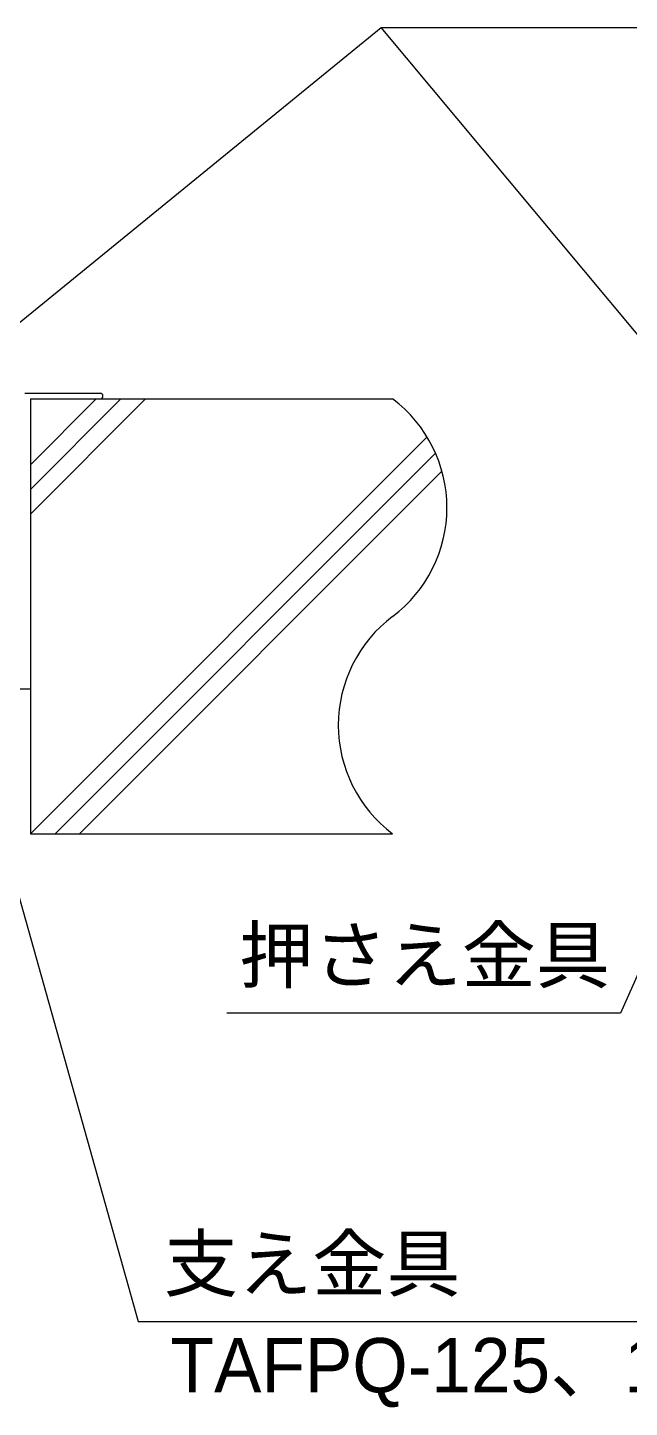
# Model space of a CAD drawing. Extents: x 443 to 1217, y -1921 to -677.
# Drawn here: x 527.8 to 555.5, y -1479 to -1415.6 of the extents above; entities that cross this region are included whole.
import ezdxf
from ezdxf.enums import TextEntityAlignment as Align

# ---------------------------------------------------------------- set-up
doc = ezdxf.new("R2010")
doc.units = 0
doc.header["$MEASUREMENT"] = 0
doc.layers.get('0').update_dxf_attribs({"linetype": 'CONTINUOUS'})
for name, color, linetype in [('10', 7, 'CONTINUOUS'), ('2', 2, 'CONTINUOUS'), ('3', 8, 'CONTINUOUS')]:
    doc.layers.add(name, color=color, linetype=linetype)
doc.styles.add('ｽﾀｲﾙ2', font='MS PGothic.ttf')

msp = doc.modelspace()

# ---------------------------------------------------------------- linework, layer by layer
at = {"color": 7, "linetype": 'Continuous'}
for p, q in [((519.937, -1435.231), (544.072, -1415.57)), ((544.072, -1415.57), (571.954, -1415.57)), ((562.918, -1438.114), (544.072, -1415.57)), ((524.722, -1445.949), (532.905, -1475.014)), ((559.964, -1449.843), (555.085, -1460.845)), ((555.085, -1460.845), (536.988, -1460.845)), ((532.905, -1475.014), (588.315, -1475.014))]:
    msp.add_line(p, q, dxfattribs=at)
at = {"layer": '2', "color": 2, "linetype": 'Continuous'}
for p, q in [((527.956, -1432.629), (527.956, -1452.609)), ((527.956, -1432.629), (544.606, -1432.629)), ((527.956, -1452.609), (544.606, -1452.609))]:
    msp.add_line(p, q, dxfattribs=at)
at = {"layer": '2', "color": 8, "linetype": 'Continuous'}
for p, q in [((527.956, -1435.655), (530.983, -1432.629)), ((527.956, -1436.785), (532.113, -1432.629)), ((527.956, -1437.916), (533.243, -1432.629)), ((527.956, -1452.609), (546.191, -1434.374)), ((529.087, -1452.609), (546.579, -1435.117)), ((530.217, -1452.609), (546.876, -1435.95))]:
    msp.add_line(p, q, dxfattribs=at)
at = {"layer": '2', "color": 2, "linetype": 'Continuous'}
for centre, start, end in [((540.86, -1437.624), 306.8699, 53.1301), ((548.353, -1447.614), 126.8699, 233.1301)]:
    msp.add_arc(centre, 6.244, start, end, dxfattribs=at)
at = {"layer": '3', "color": 3, "linetype": 'Continuous'}
for p, q in [((527.69, -1432.362), (531.153, -1432.362)), ((506.644, -1445.949), (527.956, -1445.949))]:
    msp.add_line(p, q, dxfattribs=at)
msp.add_arc((531.153, -1432.496), 0.133, 270, 89.99996, dxfattribs=at)

# ---------------------------------------------------------------- texts
at = {"layer": '10', "linetype": 'Continuous', "style": 'ｽﾀｲﾙ2'}
for tag, p in [('押さえ金具', (537.552, -1460.179)), (' 支え金具', (533.18, -1474.348)), ('TAFPQ-125、150は２個使用します。', (534.397, -1479.019))]:
    msp.add_attdef(tag, text='', height=2.5, dxfattribs=at).set_placement(p, align=Align.BOTTOM_LEFT)

doc.saveas('drawing.dxf')
